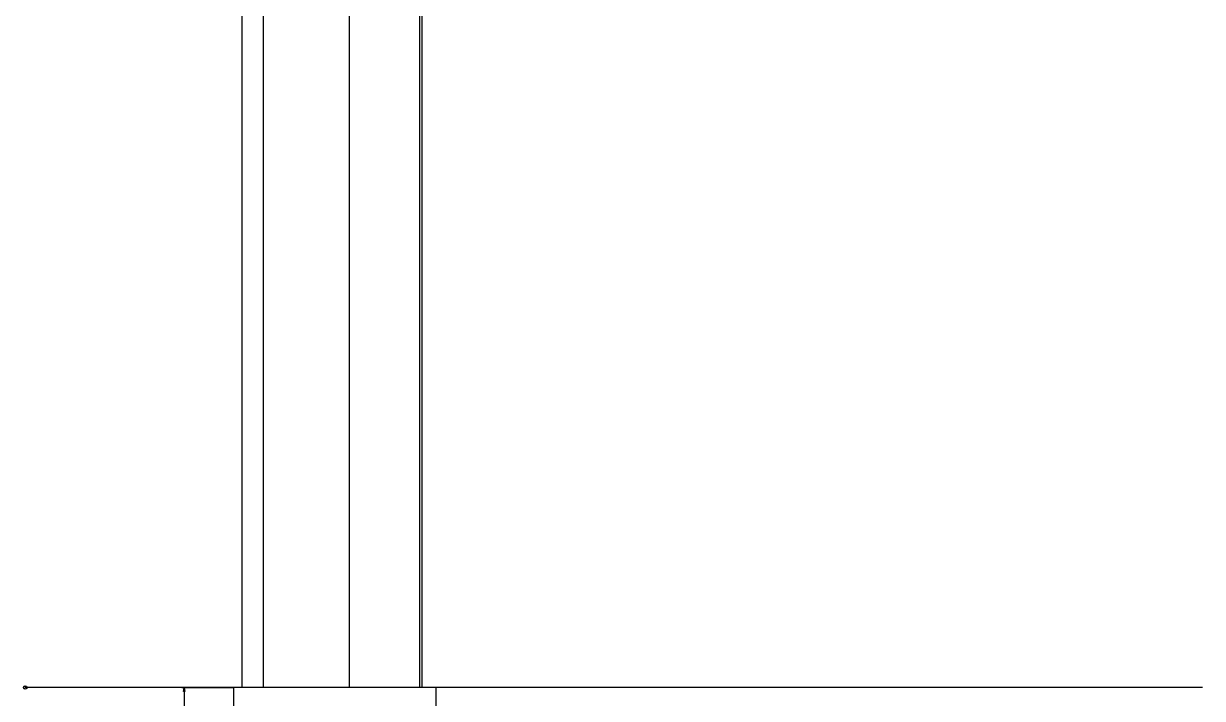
# Model space of a CAD drawing. Extents: x 3 to 197, y 5 to 247.
# Drawn here: x 3 to 77.7, y 41.3 to 84.1 of the extents above; entities that cross this region are included whole.
import ezdxf

# ---------------------------------------------------------------- set-up
doc = ezdxf.new("R2010")
doc.units = 0
doc.layers.add('LIVELLO_1', color=160, linetype='Continuous')

# ---------------------------------------------------------------- blocks, each defined once
blk = doc.blocks.new('AI9-BLK1')
at = {"layer": 'LIVELLO_1', "color": 7}
for p, q in [((-83.255, 32.767), (-83.255, -83.431)), ((-81.924, 32.767), (-81.924, -83.431)), ((-76.46, 32.767), (-76.46, -83.431)), ((-71.997, 32.767), (-71.997, -83.431)), ((-71.85, 19.579), (-71.85, -83.431)), ((-22.395, -83.431), (-97, -83.431)), ((-83.8, -83.438), (-87.058, -83.438)), ((-86.921, -83.438), (-86.921, -111.496)), ((-83.786, -83.425), (-83.786, -84.884)), ((-70.973, -83.425), (-70.973, -84.884))]:
    blk.add_line(p, q, dxfattribs=at)
for points in [[(-86.921, -83.438), (-86.877, -83.682), (-86.965, -83.682), (-86.921, -83.438)], [(-70.973, -83.425), (-77.379, -83.425), (-83.786, -83.425)]]:
    blk.add_lwpolyline(points, dxfattribs=at)
for centre, radius in [((-96.986, -83.416), 0.11), ((-97, -83.431), 0.0959)]:
    blk.add_circle(centre, radius, dxfattribs=at)

msp = doc.modelspace()

# ---------------------------------------------------------------- block references
at = {"layer": 'LIVELLO_1', "color": 7}
msp.add_blockref('AI9-BLK1', (100.106551, 125.448243), dxfattribs=at)

doc.saveas('drawing.dxf')
